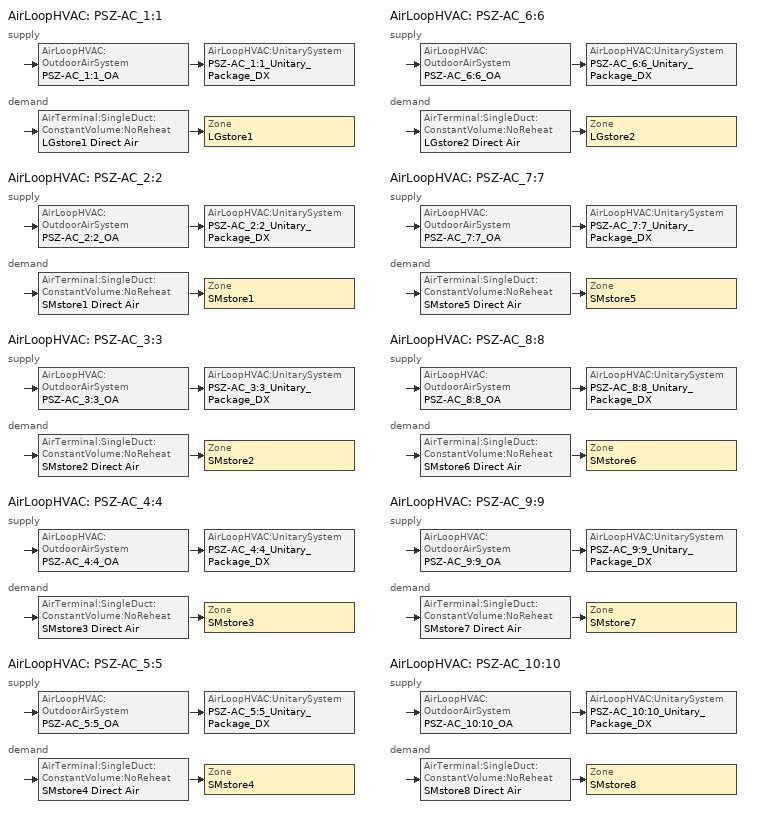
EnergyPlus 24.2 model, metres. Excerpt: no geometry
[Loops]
AirLoopHVAC 'PSZ-AC_1:1'
 supply: AirLoopHVAC:OutdoorAirSystem 'PSZ-AC_1:1_OA' > AirLoopHVAC:UnitarySystem 'PSZ-AC_1:1_Unitary_Package_DX'
 demand: AirTerminal:SingleDuct:ConstantVolume:NoReheat 'LGstore1 Direct Air' > Zone 'LGstore1'
AirLoopHVAC 'PSZ-AC_2:2'
 supply: AirLoopHVAC:OutdoorAirSystem 'PSZ-AC_2:2_OA' > AirLoopHVAC:UnitarySystem 'PSZ-AC_2:2_Unitary_Package_DX'
 demand: AirTerminal:SingleDuct:ConstantVolume:NoReheat 'SMstore1 Direct Air' > Zone 'SMstore1'
AirLoopHVAC 'PSZ-AC_3:3'
 supply: AirLoopHVAC:OutdoorAirSystem 'PSZ-AC_3:3_OA' > AirLoopHVAC:UnitarySystem 'PSZ-AC_3:3_Unitary_Package_DX'
 demand: AirTerminal:SingleDuct:ConstantVolume:NoReheat 'SMstore2 Direct Air' > Zone 'SMstore2'
AirLoopHVAC 'PSZ-AC_4:4'
 supply: AirLoopHVAC:OutdoorAirSystem 'PSZ-AC_4:4_OA' > AirLoopHVAC:UnitarySystem 'PSZ-AC_4:4_Unitary_Package_DX'
 demand: AirTerminal:SingleDuct:ConstantVolume:NoReheat 'SMstore3 Direct Air' > Zone 'SMstore3'
AirLoopHVAC 'PSZ-AC_5:5'
 supply: AirLoopHVAC:OutdoorAirSystem 'PSZ-AC_5:5_OA' > AirLoopHVAC:UnitarySystem 'PSZ-AC_5:5_Unitary_Package_DX'
 demand: AirTerminal:SingleDuct:ConstantVolume:NoReheat 'SMstore4 Direct Air' > Zone 'SMstore4'
AirLoopHVAC 'PSZ-AC_6:6'
 supply: AirLoopHVAC:OutdoorAirSystem 'PSZ-AC_6:6_OA' > AirLoopHVAC:UnitarySystem 'PSZ-AC_6:6_Unitary_Package_DX'
 demand: AirTerminal:SingleDuct:ConstantVolume:NoReheat 'LGstore2 Direct Air' > Zone 'LGstore2'
AirLoopHVAC 'PSZ-AC_7:7'
 supply: AirLoopHVAC:OutdoorAirSystem 'PSZ-AC_7:7_OA' > AirLoopHVAC:UnitarySystem 'PSZ-AC_7:7_Unitary_Package_DX'
 demand: AirTerminal:SingleDuct:ConstantVolume:NoReheat 'SMstore5 Direct Air' > Zone 'SMstore5'
AirLoopHVAC 'PSZ-AC_8:8'
 supply: AirLoopHVAC:OutdoorAirSystem 'PSZ-AC_8:8_OA' > AirLoopHVAC:UnitarySystem 'PSZ-AC_8:8_Unitary_Package_DX'
 demand: AirTerminal:SingleDuct:ConstantVolume:NoReheat 'SMstore6 Direct Air' > Zone 'SMstore6'
AirLoopHVAC 'PSZ-AC_9:9'
 supply: AirLoopHVAC:OutdoorAirSystem 'PSZ-AC_9:9_OA' > AirLoopHVAC:UnitarySystem 'PSZ-AC_9:9_Unitary_Package_DX'
 demand: AirTerminal:SingleDuct:ConstantVolume:NoReheat 'SMstore7 Direct Air' > Zone 'SMstore7'
AirLoopHVAC 'PSZ-AC_10:10'
 supply: AirLoopHVAC:OutdoorAirSystem 'PSZ-AC_10:10_OA' > AirLoopHVAC:UnitarySystem 'PSZ-AC_10:10_Unitary_Package_DX'
 demand: AirTerminal:SingleDuct:ConstantVolume:NoReheat 'SMstore8 Direct Air' > Zone 'SMstore8'
[AirLoopHVAC] Design supply air flow rate=Autosize
PSZ-AC_1:1; PSZ-AC_2:2; PSZ-AC_3:3; PSZ-AC_4:4; PSZ-AC_5:5; PSZ-AC_6:6; PSZ-AC_7:7; PSZ-AC_8:8; PSZ-AC_9:9; PSZ-AC_10:10
[AirLoopHVAC:UnitarySystem] Availability schedule=ALWAYS_ON; Control type=Load; Cooling supply air flow rate=Autosize; Cooling supply air flow rate method=SupplyAirFlowRate; Dehumidification control type=None; Dx heating coil sizing ratio=1; Fan placement=BlowThrough; Heating supply air flow rate=Autosize; Heating supply air flow rate method=SupplyAirFlowRate; Latent load control=SensibleOnlyLoadControl; Maximum supply air temperature=Autosize; Minimum supply air temperature=2; No load supply air flow rate=Autosize; No load supply air flow rate control set to low speed=No; No load supply air flow rate method=SupplyAirFlowRate; Use doas dx cooling coil=No
Name | Controlling zone or thermostat location | Cooling coil | Design specification multispeed object | Heating coil | Supply air fan operating mode schedule | Supply fan
PSZ-AC_1:1_Unitary_Package_DX | LGstore1 | PSZ-AC_1:1_Unitary_Package_CoolCoil | PSZ-AC_1:1_Unitary_Package_DX_Perf | PSZ-AC_1:1_Unitary_Package_HeatCoil | Type1_FAN_SCH | PSZ-AC_1:1_addAQ_Unitary_Package_fan
PSZ-AC_2:2_Unitary_Package_DX | SMstore1 | PSZ-AC_2:2_Unitary_Package_CoolCoil | PSZ-AC_2:2_Unitary_Package_DX_Perf | PSZ-AC_2:2_Unitary_Package_HeatCoil | Type2_FAN_SCH | PSZ-AC_2:2_addAQ_Unitary_Package_fan
PSZ-AC_3:3_Unitary_Package_DX | SMstore2 | PSZ-AC_3:3_Unitary_Package_CoolCoil | PSZ-AC_3:3_Unitary_Package_DX_Perf | PSZ-AC_3:3_Unitary_Package_HeatCoil | Type2_FAN_SCH | PSZ-AC_3:3_addAQ_Unitary_Package_fan
PSZ-AC_4:4_Unitary_Package_DX | SMstore3 | PSZ-AC_4:4_Unitary_Package_CoolCoil | PSZ-AC_4:4_Unitary_Package_DX_Perf | PSZ-AC_4:4_Unitary_Package_HeatCoil | Type2_FAN_SCH | PSZ-AC_4:4_addAQ_Unitary_Package_fan
PSZ-AC_5:5_Unitary_Package_DX | SMstore4 | PSZ-AC_5:5_Unitary_Package_CoolCoil | PSZ-AC_5:5_Unitary_Package_DX_Perf | PSZ-AC_5:5_Unitary_Package_HeatCoil | Type2_FAN_SCH | PSZ-AC_5:5_addAQ_Unitary_Package_fan
PSZ-AC_6:6_Unitary_Package_DX | LGstore2 | PSZ-AC_6:6_Unitary_Package_CoolCoil | PSZ-AC_6:6_Unitary_Package_DX_Perf | PSZ-AC_6:6_Unitary_Package_HeatCoil | Type3_FAN_SCH | PSZ-AC_6:6_addAQ_Unitary_Package_fan
PSZ-AC_7:7_Unitary_Package_DX | SMstore5 | PSZ-AC_7:7_Unitary_Package_CoolCoil | PSZ-AC_7:7_Unitary_Package_DX_Perf | PSZ-AC_7:7_Unitary_Package_HeatCoil | Type3_FAN_SCH | PSZ-AC_7:7_addAQ_Unitary_Package_fan
PSZ-AC_8:8_Unitary_Package_DX | SMstore6 | PSZ-AC_8:8_Unitary_Package_CoolCoil | PSZ-AC_8:8_Unitary_Package_DX_Perf | PSZ-AC_8:8_Unitary_Package_HeatCoil | Type3_FAN_SCH | PSZ-AC_8:8_addAQ_Unitary_Package_fan
PSZ-AC_9:9_Unitary_Package_DX | SMstore7 | PSZ-AC_9:9_Unitary_Package_CoolCoil | PSZ-AC_9:9_Unitary_Package_DX_Perf | PSZ-AC_9:9_Unitary_Package_HeatCoil | Type3_FAN_SCH | PSZ-AC_9:9_addAQ_Unitary_Package_fan
PSZ-AC_10:10_Unitary_Package_DX | SMstore8 | PSZ-AC_10:10_Unitary_Package_CoolCoil | PSZ-AC_10:10_Unitary_Package_DX_Perf | PSZ-AC_10:10_Unitary_Package_HeatCoil | Type3_FAN_SCH | PSZ-AC_10:10_addAQ_Unitary_Package_fan
[AirTerminal:SingleDuct:ConstantVolume:NoReheat] Availability schedule=ALWAYS_ON; Maximum air flow rate=Autosize
LGstore1 Direct Air; LGstore2 Direct Air; SMstore1 Direct Air; SMstore2 Direct Air; SMstore3 Direct Air; SMstore4 Direct Air; SMstore5 Direct Air; SMstore6 Direct Air; SMstore7 Direct Air; SMstore8 Direct Air
[Coil:Cooling:DX:MultiSpeed] 2017 speed 1 rated evaporator fan power per volume flow rate=0; 2017 speed 2 rated evaporator fan power per volume flow rate=0; 2023 speed 1 rated evaporator fan power per volume flow rate=934.4; 2023 speed 2 rated evaporator fan power per volume flow rate=934.4; Apply latent degradation to speeds greater than 1=No; Apply part load fraction to speeds greater than 1=No; Availability schedule=ALWAYS_ON; Basin heater setpoint temperature=2; Condenser type=AirCooled; Fuel type=Electricity; Maximum outdoor dry bulb temperature for crankcase heater operation=10; Number of speeds=2; Speed 1 energy input ratio function of flow fraction curve=PSZ-AC_Unitary_PackagecoolEIRFFF; Speed 1 energy input ratio function of temperature curve=PSZ-AC_Unitary_PackagecoolEIRFT; Speed 1 evaporative condenser effectiveness=0.9; Speed 1 gross rated sensible heat ratio=0.79866; Speed 1 part load fraction correlation curve=PSZ-AC_Unitary_PackagecoolPLR; Speed 1 rated waste heat fraction of power input=0.2; Speed 1 total cooling capacity function of flow fraction curve=PSZ-AC_Unitary_PackagecoolFFF; Speed 1 total cooling capacity function of temperature curve=PSZ-AC_Unitary_PackagecoolCapFT; Speed 2 energy input ratio function of flow fraction curve=PSZ-AC_Unitary_PackagecoolEIRFFF; Speed 2 energy input ratio function of temperature curve=PSZ-AC_Unitary_PackagecoolEIRFT; Speed 2 evaporative condenser effectiveness=0.9; Speed 2 gross rated sensible heat ratio=0.79866; Speed 2 part load fraction correlation curve=PSZ-AC_Unitary_PackagecoolPLR; Speed 2 rated waste heat fraction of power input=0.2; Speed 2 total cooling capacity function of flow fraction curve=PSZ-AC_Unitary_PackagecoolFFF; Speed 2 total cooling capacity function of temperature curve=PSZ-AC_Unitary_PackagecoolCapFT
Name | Speed 1 gross rated cooling cop | Speed 1 gross rated total cooling capacity | Speed 1 rated air flow rate | Speed 2 gross rated cooling cop | Speed 2 gross rated total cooling capacity | Speed 2 rated air flow rate
PSZ-AC_1:1_Unitary_Package_CoolCoil | 3.79883 | 15845 | 1.27626 | 3.79883 | 31690.01 | 1.91439
PSZ-AC_2:2_Unitary_Package_CoolCoil | 4.11713 | 8832.51 | 0.711427 | 4.11713 | 17665.02 | 1.06714
PSZ-AC_3:3_Unitary_Package_CoolCoil | 4.11713 | 8954.145 | 0.721227 | 4.11713 | 17908.29 | 1.08184
PSZ-AC_4:4_Unitary_Package_CoolCoil | 4.11713 | 8955.875 | 0.721367 | 4.11713 | 17911.75 | 1.08205
PSZ-AC_5:5_Unitary_Package_CoolCoil | 4.11713 | 8827.015 | 0.710987 | 4.11713 | 17654.03 | 1.06648
PSZ-AC_6:6_Unitary_Package_CoolCoil | 3.79883 | 14944.8 | 1.20375 | 3.79883 | 29889.65 | 1.80563
PSZ-AC_7:7_Unitary_Package_CoolCoil | 4.11713 | 7680.615 | 0.618647 | 4.11713 | 15361.23 | 0.92797
PSZ-AC_8:8_Unitary_Package_CoolCoil | 4.11713 | 7596.365 | 0.61186 | 4.11713 | 15192.73 | 0.91779
PSZ-AC_9:9_Unitary_Package_CoolCoil | 4.11713 | 7492.845 | 0.603527 | 4.11713 | 14985.69 | 0.90529
PSZ-AC_10:10_Unitary_Package_CoolCoil | 4.11713 | 7526.83 | 0.60626 | 4.11713 | 15053.66 | 0.90939
[Coil:Heating:Fuel] Availability schedule=ALWAYS_ON; Burner efficiency=0.81; Fuel type=NaturalGas; Nominal capacity=Autosize
PSZ-AC_1:1_Unitary_Package_HeatCoil; PSZ-AC_2:2_Unitary_Package_HeatCoil; PSZ-AC_3:3_Unitary_Package_HeatCoil; PSZ-AC_4:4_Unitary_Package_HeatCoil; PSZ-AC_5:5_Unitary_Package_HeatCoil; PSZ-AC_6:6_Unitary_Package_HeatCoil; PSZ-AC_7:7_Unitary_Package_HeatCoil; PSZ-AC_8:8_Unitary_Package_HeatCoil; PSZ-AC_9:9_Unitary_Package_HeatCoil; PSZ-AC_10:10_Unitary_Package_HeatCoil
[Controller:OutdoorAir] Economizer control action type=ModulateFlow; Economizer maximum limit dry bulb temperature=28; Economizer maximum limit enthalpy=64000; Economizer minimum limit dry bulb temperature=0; Lockout type=LockoutWithHeating; Maximum fraction of outdoor air schedule=SZ_system_OA_Max_Frac_SCH; Maximum outdoor air flow rate=Autosize; Minimum limit type=FixedMinimum; Minimum outdoor air flow rate=Autosize
Name | Economizer control type | Minimum outdoor air schedule
PSZ-AC_1:1_OA_Controller; PSZ-AC_2:2_OA_Controller | DifferentialDryBulb | Type1_MinOA_MotorizedDamper_SCH
PSZ-AC_3:3_OA_Controller; PSZ-AC_4:4_OA_Controller; PSZ-AC_5:5_OA_Controller | DifferentialDryBulb | Type2_MinOA_MotorizedDamper_SCH
PSZ-AC_6:6_OA_Controller | DifferentialDryBulb | Type3_MinOA_MotorizedDamper_SCH
PSZ-AC_7:7_OA_Controller; PSZ-AC_8:8_OA_Controller; PSZ-AC_9:9_OA_Controller; PSZ-AC_10:10_OA_Controller | NoEconomizer | Type3_MinOA_MotorizedDamper_SCH
[DesignSpecification:OutdoorAir] Outdoor air flow per zone floor area=0.00118103; Outdoor air method=Flow/Area
SZ DSOA LGstore1; SZ DSOA LGstore2; SZ DSOA SMstore1; SZ DSOA SMstore2; SZ DSOA SMstore3; SZ DSOA SMstore4; SZ DSOA SMstore5; SZ DSOA SMstore6; SZ DSOA SMstore7; SZ DSOA SMstore8
[EnergyManagementSystem:InternalVariable] Internal data type=Zone Floor Area
Name | Internal data index key
LGSTORE1_Area | LGSTORE1
LGSTORE2_Area | LGSTORE2
SMSTORE1_Area | SMSTORE1
SMSTORE2_Area | SMSTORE2
SMSTORE3_Area | SMSTORE3
SMSTORE4_Area | SMSTORE4
SMSTORE5_Area | SMSTORE5
SMSTORE6_Area | SMSTORE6
SMSTORE7_Area | SMSTORE7
SMSTORE8_Area | SMSTORE8
[EnergyManagementSystem:Sensor]
Name | Output variable or output meter index key | Output variable or output meter
LGSTORE1_LSr | LGSTORE1 | Zone Lights Electricity Rate
LGSTORE1_Occ_Sensor | LGSTORE1 | People Occupant Count
LGSTORE2_LSr | LGSTORE2 | Zone Lights Electricity Rate
LGSTORE2_Occ_Sensor | LGSTORE2 | People Occupant Count
SMSTORE1_LSr | SMSTORE1 | Zone Lights Electricity Rate
SMSTORE1_Occ_Sensor | SMSTORE1 | People Occupant Count
SMSTORE2_LSr | SMSTORE2 | Zone Lights Electricity Rate
SMSTORE2_Occ_Sensor | SMSTORE2 | People Occupant Count
SMSTORE3_LSr | SMSTORE3 | Zone Lights Electricity Rate
SMSTORE3_Occ_Sensor | SMSTORE3 | People Occupant Count
SMSTORE4_LSr | SMSTORE4 | Zone Lights Electricity Rate
SMSTORE4_Occ_Sensor | SMSTORE4 | People Occupant Count
SMSTORE5_LSr | SMSTORE5 | Zone Lights Electricity Rate
SMSTORE5_Occ_Sensor | SMSTORE5 | People Occupant Count
SMSTORE6_LSr | SMSTORE6 | Zone Lights Electricity Rate
SMSTORE6_Occ_Sensor | SMSTORE6 | People Occupant Count
SMSTORE7_LSr | SMSTORE7 | Zone Lights Electricity Rate
SMSTORE7_Occ_Sensor | SMSTORE7 | People Occupant Count
SMSTORE8_LSr | SMSTORE8 | Zone Lights Electricity Rate
SMSTORE8_Occ_Sensor | SMSTORE8 | People Occupant Count
[Fan:SystemModel] Design electric power consumption=Autosize; Design maximum air flow rate=Autosize; Design power sizing method=TotalEfficiencyAndPressure; Design pressure rise=622.5; Electric power minimum flow rate fraction=1; End use subcategory=General; Motor in air stream fraction=1; Night ventilation mode pressure rise=622.5; Speed control method=Discrete
Name | Availability schedule | Fan total efficiency | Motor efficiency | Night ventilation mode flow fraction | Number of speeds | Speed electric power fraction 1 | Speed flow fraction 1 | Speed electric power fraction 2 | Speed flow fraction 2
PSZ-AC_1:1_addAQ_Unitary_Package_fan | Type1_FAN_SCH | 0.58175 | 0.895 | 1 | 2 | 0.4 | 0.66 | 1 | 1
PSZ-AC_2:2_addAQ_Unitary_Package_fan | Type1_FAN_SCH | 0.56225 | 0.865 |  | 1 | 1 | 1
PSZ-AC_3:3_addAQ_Unitary_Package_fan; PSZ-AC_4:4_addAQ_Unitary_Package_fan; PSZ-AC_5:5_addAQ_Unitary_Package_fan | Type2_FAN_SCH | 0.56225 | 0.865 |  | 1 | 1 | 1
PSZ-AC_6:6_addAQ_Unitary_Package_fan | Type3_FAN_SCH | 0.58175 | 0.895 |  | 2 | 0.4 | 0.66 | 1 | 1
PSZ-AC_7:7_addAQ_Unitary_Package_fan; PSZ-AC_8:8_addAQ_Unitary_Package_fan; PSZ-AC_9:9_addAQ_Unitary_Package_fan; PSZ-AC_10:10_addAQ_Unitary_Package_fan | Type3_FAN_SCH | 0.56225 | 0.865 |  | 1 | 1 | 1
[SetpointManager:MixedAir] Control variable=Temperature
Name | Setpoint node or nodelist
PSZ-AC_1:1_OAMixed Air Temp Manager | PSZ-AC_1:1_OA-PSZ-AC_1:1_Unitary_PackageNode
PSZ-AC_2:2_OAMixed Air Temp Manager | PSZ-AC_2:2_OA-PSZ-AC_2:2_Unitary_PackageNode
PSZ-AC_3:3_OAMixed Air Temp Manager | PSZ-AC_3:3_OA-PSZ-AC_3:3_Unitary_PackageNode
PSZ-AC_4:4_OAMixed Air Temp Manager | PSZ-AC_4:4_OA-PSZ-AC_4:4_Unitary_PackageNode
PSZ-AC_5:5_OAMixed Air Temp Manager | PSZ-AC_5:5_OA-PSZ-AC_5:5_Unitary_PackageNode
PSZ-AC_6:6_OAMixed Air Temp Manager | PSZ-AC_6:6_OA-PSZ-AC_6:6_Unitary_PackageNode
PSZ-AC_7:7_OAMixed Air Temp Manager | PSZ-AC_7:7_OA-PSZ-AC_7:7_Unitary_PackageNode
PSZ-AC_8:8_OAMixed Air Temp Manager | PSZ-AC_8:8_OA-PSZ-AC_8:8_Unitary_PackageNode
PSZ-AC_9:9_OAMixed Air Temp Manager | PSZ-AC_9:9_OA-PSZ-AC_9:9_Unitary_PackageNode
PSZ-AC_10:10_OAMixed Air Temp Manager | PSZ-AC_10:10_OA-PSZ-AC_10:10_Unitary_PackageNode
[SetpointManager:SingleZone:Cooling] Control variable=Temperature; Minimum supply air temperature=10
Name | Control zone | Maximum supply air temperature | Setpoint node or nodelist
SupAirTemp MngrLGstore1 - Clg | LGstore1 | 48.88 | PSZ-AC_1:1 Supply Equipment Outlet Node
SupAirTemp MngrLGstore2 - Clg | LGstore2 | 48.89 | PSZ-AC_6:6 Supply Equipment Outlet Node
SupAirTemp MngrSMstore1 - Clg | SMstore1 | 48.89 | PSZ-AC_2:2 Supply Equipment Outlet Node
SupAirTemp MngrSMstore2 - Clg | SMstore2 | 48.89 | PSZ-AC_3:3 Supply Equipment Outlet Node
SupAirTemp MngrSMstore3 - Clg | SMstore3 | 48.89 | PSZ-AC_4:4 Supply Equipment Outlet Node
SupAirTemp MngrSMstore4 - Clg | SMstore4 | 48.89 | PSZ-AC_5:5 Supply Equipment Outlet Node
SupAirTemp MngrSMstore5 - Clg | SMstore5 | 48.89 | PSZ-AC_7:7 Supply Equipment Outlet Node
SupAirTemp MngrSMstore6 - Clg | SMstore6 | 48.89 | PSZ-AC_8:8 Supply Equipment Outlet Node
SupAirTemp MngrSMstore7 - Clg | SMstore7 | 48.89 | PSZ-AC_9:9 Supply Equipment Outlet Node
SupAirTemp MngrSMstore8 - Clg | SMstore8 | 48.89 | PSZ-AC_10:10 Supply Equipment Outlet Node
[SetpointManager:SingleZone:Heating] Control variable=Temperature; Minimum supply air temperature=10
Name | Control zone | Maximum supply air temperature | Setpoint node or nodelist
SupAirTemp MngrLGstore1 - Htg | LGstore1 | 48.88 | PSZ-AC_1:1_Unitary_PackageCoolCoil air inlet
SupAirTemp MngrLGstore2 - Htg | LGstore2 | 48.89 | PSZ-AC_6:6_Unitary_PackageCoolCoil air inlet
SupAirTemp MngrSMstore1 - Htg | SMstore1 | 48.89 | PSZ-AC_2:2_Unitary_PackageCoolCoil air inlet
SupAirTemp MngrSMstore2 - Htg | SMstore2 | 48.89 | PSZ-AC_3:3_Unitary_PackageCoolCoil air inlet
SupAirTemp MngrSMstore3 - Htg | SMstore3 | 48.89 | PSZ-AC_4:4_Unitary_PackageCoolCoil air inlet
SupAirTemp MngrSMstore4 - Htg | SMstore4 | 48.89 | PSZ-AC_5:5_Unitary_PackageCoolCoil air inlet
SupAirTemp MngrSMstore5 - Htg | SMstore5 | 48.89 | PSZ-AC_7:7_Unitary_PackageCoolCoil air inlet
SupAirTemp MngrSMstore6 - Htg | SMstore6 | 48.89 | PSZ-AC_8:8_Unitary_PackageCoolCoil air inlet
SupAirTemp MngrSMstore7 - Htg | SMstore7 | 48.89 | PSZ-AC_9:9_Unitary_PackageCoolCoil air inlet
SupAirTemp MngrSMstore8 - Htg | SMstore8 | 48.89 | PSZ-AC_10:10_Unitary_PackageCoolCoil air inlet
[Sizing:System] 100 outdoor air in cooling=No; 100 outdoor air in heating=No; Central cooling capacity control method=OnOff; Central cooling design supply air humidity ratio=0.0085; Central cooling design supply air temperature=12.8; Central heating design supply air humidity ratio=0.008; Central heating design supply air temperature=40; Central heating maximum system air flow ratio=1; Cooling design capacity=Autosize; Cooling design capacity method=CoolingDesignCapacity; Cooling supply air flow rate=0; Cooling supply air flow rate method=DesignDay; Design outdoor air flow rate=Autosize; Heating design capacity=Autosize; Heating design capacity method=HeatingDesignCapacity; Heating supply air flow rate=0; Heating supply air flow rate method=DesignDay; Precool design humidity ratio=0.008; Precool design temperature=12.8; Preheat design humidity ratio=0.008; Preheat design temperature=7; System outdoor air method=ZoneSum; Type of load to size on=Sensible; Type of zone sum to use=Coincident; Zone maximum outdoor air fraction=1
PSZ-AC_1:1; PSZ-AC_2:2; PSZ-AC_3:3; PSZ-AC_4:4; PSZ-AC_5:5; PSZ-AC_6:6; PSZ-AC_7:7; PSZ-AC_8:8; PSZ-AC_9:9; PSZ-AC_10:10
[Sizing:Zone] Account for dedicated outdoor air system=No; Cooling design air flow method=DesignDay; Cooling design air flow rate=0; Cooling minimum air flow=0; Cooling minimum air flow fraction=0; Dedicated outdoor air high setpoint temperature for design=Autosize; Dedicated outdoor air low setpoint temperature for design=Autosize; Dedicated outdoor air system control strategy=NeutralSupplyAir; Heating design air flow method=DesignDay; Heating design air flow rate=0; Zone cooling design supply air humidity ratio=0.007; Zone cooling design supply air temperature=12.8; Zone cooling design supply air temperature input method=SupplyAirTemperature; Zone heating design supply air humidity ratio=0.008; Zone heating design supply air temperature=40; Zone heating design supply air temperature input method=SupplyAirTemperature
Name | Design specification outdoor air object
LGstore1 | SZ DSOA LGstore1
SMstore1 | SZ DSOA SMstore1
SMstore2 | SZ DSOA SMstore2
SMstore3 | SZ DSOA SMstore3
SMstore4 | SZ DSOA SMstore4
LGstore2 | SZ DSOA LGstore2
SMstore5 | SZ DSOA SMstore5
SMstore6 | SZ DSOA SMstore6
SMstore7 | SZ DSOA SMstore7
SMstore8 | SZ DSOA SMstore8
[ThermostatSetpoint:DualSetpoint]
Name | Cooling setpoint temperature schedule | Heating setpoint temperature schedule
LGstore1 DualSPSched; SMstore1 DualSPSched | Type1_CLGSETP_SCH_NO_OPTIMUM | Type1_HTGSETP_SCH_NO_OPTIMUM
LGstore2 DualSPSched; SMstore5 DualSPSched; SMstore6 DualSPSched; SMstore7 DualSPSched; SMstore8 DualSPSched | Type3_CLGSETP_SCH_NO_OPTIMUM | Type3_HTGSETP_SCH_NO_OPTIMUM
SMstore2 DualSPSched; SMstore3 DualSPSched; SMstore4 DualSPSched | Type2_CLGSETP_SCH_NO_OPTIMUM | Type2_HTGSETP_SCH_NO_OPTIMUM
[UnitarySystemPerformance:Multispeed] Heating speed supply air flow ratio 1=1; Cooling speed supply air flow ratio 2=1; Heating speed supply air flow ratio 2=1; Number of speeds for cooling=2; Number of speeds for heating=2; Single mode operation=No
Name | Cooling speed supply air flow ratio 1 | No load supply air flow rate ratio
PSZ-AC_1:1_Unitary_Package_DX_Perf; PSZ-AC_6:6_Unitary_Package_DX_Perf | 0.66 | 0.66
PSZ-AC_2:2_Unitary_Package_DX_Perf; PSZ-AC_3:3_Unitary_Package_DX_Perf; PSZ-AC_4:4_Unitary_Package_DX_Perf; PSZ-AC_5:5_Unitary_Package_DX_Perf; PSZ-AC_7:7_Unitary_Package_DX_Perf; PSZ-AC_8:8_Unitary_Package_DX_Perf; PSZ-AC_9:9_Unitary_Package_DX_Perf; PSZ-AC_10:10_Unitary_Package_DX_Perf | 1 | 1
[WaterHeater:Mixed] Ambient temperature indicator=Zone; Deadband temperature difference=2; Heater control type=Cycle; Heater fuel type=Electricity; Heater maximum capacity=11722.84; Heater minimum capacity=0; Heater thermal efficiency=1; Maximum temperature limit=82.2222; Off cycle loss coefficient to ambient temperature=1.20598; Off cycle parasitic fuel consumption rate=173; Off cycle parasitic fuel type=Electricity; Off cycle parasitic heat fraction to tank=0; On cycle loss coefficient to ambient temperature=1.20598; On cycle parasitic fuel consumption rate=173; Peak use flow rate=1.89e-06; Setpoint temperature schedule=Hot Water Setpoint Temp Schedule; Tank volume=0.1514
Name | Ambient temperature zone | Use flow rate fraction schedule
Gas Tank1 | LGstore1 | Type1_SWH_SCH
Gas Tank2 | SMstore1 | Type1_SWH_SCH
Gas Tank3 | SMstore2 | Type2_SWH_SCH
Gas Tank4 | SMstore3 | Type2_SWH_SCH
Gas Tank5 | LGstore2 | Type3_SWH_SCH
Gas Tank6 | SMstore5 | Type3_SWH_SCH
Gas Tank7 | SMstore6 | Type3_SWH_SCH
[ZoneControl:Thermostat] Control type schedule=Dual Zone Control Type Sched
Name | Zone or zonelist | Control 1
LGstore1 Thermostat | LGstore1 | LGstore1 DualSPSched
LGstore2 Thermostat | LGstore2 | LGstore2 DualSPSched
SMstore1 Thermostat | SMstore1 | SMstore1 DualSPSched
SMstore2 Thermostat | SMstore2 | SMstore2 DualSPSched
SMstore3 Thermostat | SMstore3 | SMstore3 DualSPSched
SMstore4 Thermostat | SMstore4 | SMstore4 DualSPSched
SMstore5 Thermostat | SMstore5 | SMstore5 DualSPSched
SMstore6 Thermostat | SMstore6 | SMstore6 DualSPSched
SMstore7 Thermostat | SMstore7 | SMstore7 DualSPSched
SMstore8 Thermostat | SMstore8 | SMstore8 DualSPSched
[Zone equipment]
LGstore1: LGstore1 Direct Air
LGstore2: LGstore2 Direct Air
SMstore1: SMstore1 Direct Air
SMstore2: SMstore2 Direct Air
SMstore3: SMstore3 Direct Air
SMstore4: SMstore4 Direct Air
SMstore5: SMstore5 Direct Air
SMstore6: SMstore6 Direct Air
SMstore7: SMstore7 Direct Air
SMstore8: SMstore8 Direct Air
[Curve:Biquadratic] Maximum value of x=23.88889; Maximum value of y=46.11111; Minimum value of x=12.77778; Minimum value of y=21.11111
Name | Coefficient1 constant | Coefficient2 x | Coefficient3 x 2 | Coefficient4 y | Coefficient5 y 2 | Coefficient6 x y
PSZ-AC_Unitary_PackagecoolCapFT | 0.766956 | 0.0107756 | -4.14703e-05 | 0.00134961 | -0.000261144 | 0.000457488
PSZ-AC_Unitary_PackagecoolEIRFT | 0.297145 | 0.0430933 | -0.000748766 | 0.00597727 | 0.000482112 | -0.000956448
[Curve:Quadratic]
Name | Maximum value of x | Minimum value of x | Coefficient1 constant | Coefficient2 x | Coefficient3 x 2
PSZ-AC_Unitary_PackagecoolEIRFFF | 1.5 | 0.5 | 1.156 | -0.1816 | 0.0256
PSZ-AC_Unitary_PackagecoolFFF | 1.5 | 0.5 | 0.8 | 0.2 | 0
PSZ-AC_Unitary_PackagecoolPLR | 1 | 0 | 0.75 | 0.25 | 0
[Schedule:Compact]
ALWAYS_ON: Through: 12/31, For: AllDays, Until: 24:00, 1
Dual Zone Control Type Sched: Through: 12/31, For: AllDays, Until: 24:00, 4
Hot Water Setpoint Temp Schedule: THROUGH: 12/31, FOR: AllDays, UNTIL: 24:00, 60
Type1_CLGSETP_SCH_NO_OPTIMUM: Through: 12/31, For: SummerDesignDay, Until: 08:00, 29.44, Until: 09:00, 26.67, Until: 23:00, 23.89, Until: 24:00, 23.89, For: Monday Tuesday Wednesday Thursday, Until: 08:00, 29.44, Until: 09:00, 23.89, Until: 23:00, 23.89, Until: 24:00, 23.89, For WinterDesignDay, Until: 24:00, 29.44, For: Friday Saturday, Until: 01:00, 23.89, Until: 08:00, 29.44, Until: 09:00, 23.89, Until: 23:00, 23.89, Until: 24:00, 23.89, For: Sunday Holidays AllOtherDays, Until:  8:00, 29.44, Until:  8:00, 26.67, Until: 23:00, 23.89, Until: 24:00, 23.89
Type1_FAN_SCH: Through: 12/31, For: Monday Tuesday Wednesday Thursday SummerDesignDay, Until: 08:00, 0, Until: 23:00, 1, Until: 24:00, 1, For: Friday Saturday WinterDesignDay, Until: 01:00, 1, Until: 08:00, 0, Until: 22:00, 1, Until: 24:00, 1, For: Sunday Holidays AllOtherDays, Until: 08:00, 0, Until: 23:00, 1, Until: 24:00, 1
Type1_HTGSETP_SCH_NO_OPTIMUM: Through: 12/31, For: WinterDesignDay, Until: 01:00, 21.11, Until: 08:00, 15.56, Until: 09:00, 18.33, Until: 23:00, 21.11, Until: 24:00, 21.11, For: Monday Tuesday Wednesday Thursday, Until: 01:00, 21.11, Until: 08:00, 15.56, Until: 09:00, 21.11, Until: 23:00, 21.11, Until: 24:00, 21.11, For SummerDesignDay, Until: 24:00, 15.56, For: Friday Saturday, Until: 08:00, 15.56, Until: 09:00, 21.11, Until: 23:00, 21.11, Until: 24:00, 21.11, For: Sunday Holidays AllOtherDays, Until:  8:00, 15.56, Until:  9:00, 21.11, Until: 23:00, 21.11, Until: 24:00, 21.11
Type1_MinOA_MotorizedDamper_SCH: Through: 12/31, For: Monday Tuesday Wednesday Thursday SummerDesignDay, Until: 09:00, 0, Until: 23:00, 1, Until: 24:00, 1, For: Friday Saturday WinterDesignDay, Until: 01:00, 1, Until: 09:00, 0, Until: 22:00, 1, Until: 24:00, 1, For: Sunday Holidays AllOtherDays, Until: 09:00, 0, Until: 23:00, 1, Until: 24:00, 1
Type1_SWH_SCH: Through: 12/31, For: Monday Tuesday Wednesday Thursday SummerDesignDay, Until: 01:00, 0, Until: 03:00, 0, Until: 07:00, 0, Until: 09:00, 0.04, Until: 10:00, 0.15, Until: 11:00, 0.23, Until: 12:00, 0.32, Until: 13:00, 0.41, Until: 14:00, 0.62, Until: 15:00, 0.6, Until: 16:00, 0.55, Until: 17:00, 0.45, Until: 18:00, 0.5, Until: 19:00, 0.46, Until: 20:00, 0.47, Until: 21:00, 0.34, Until: 22:00, 0.33, Until: 23:00, 0.23, Until: 24:00, 0.13, For: Friday Saturday WinterDesignDay, Until: 01:00, 0.13, Until: 02:00, 0, Until: 03:00, 0, Until: 07:00, 0, Until: 08:00, 0, Until: 09:00, 0, Until: 10:00, 0.2, Until: 11:00, 0.23, Until: 12:00, 0.32, Until: 13:00, 0.41, Until: 14:00, 0.65, Until: 15:00, 0.6, Until: 16:00, 0.55, Until: 17:00, 0.45, Until: 18:00, 0.5, Until: 19:00, 0.46, Until: 20:00, 0.47, Until: 21:00, 0.34, Until: 22:00, 0.33, Until: 23:00, 0.23, Until: 24:00, 0.13, For: Sunday Holidays AllOtherDays, Until: 01:00, 0, Until: 03:00, 0, Until: 07:00, 0, Until: 08:00, 0, Until: 09:00, 0.1, Until: 10:00, 0.14, Until: 11:00, 0.29, Until: 12:00, 0.31, Until: 14:00, 0.36, Until: 15:00, 0.34, Until: 16:00, 0.35, Until: 17:00, 0.37, Until: 18:00, 0.34, Until: 19:00, 0.25, Until: 20:00, 0.27, Until: 21:00, 0.21, Until: 22:00, 0.16, Until: 23:00, 0.16, Until: 24:00, 0.1
Type2_CLGSETP_SCH_NO_OPTIMUM: Through: 12/31, For: SummerDesignDay, Until: 07:00, 29.44, Until: 08:00, 26.67, Until: 20:00, 23.89, Until: 24:00, 29.44, For: Weekdays, Until: 07:00, 29.44, Until: 08:00, 23.89, Until: 20:00, 23.89, Until: 24:00, 29.44, For WinterDesignDay, Until: 24:00, 29.44, For: Saturday, Until: 07:00, 29.44, Until: 08:00, 23.89, Until: 18:00, 23.89, Until: 24:00, 29.44, For: Sunday Holidays AllOtherDays, Until:  8:00, 29.44, Until:  9:00, 23.89, Until: 17:00, 23.89, Until: 24:00, 29.44
Type2_FAN_SCH: Through: 12/31, For: Weekdays SummerDesignDay, Until: 07:00, 0, Until: 21:00, 1, Until: 24:00, 0, For: Saturday WinterDesignDay, Until: 07:00, 0, Until: 19:00, 1, Until: 24:00, 0, For: Sunday Holidays AllOtherDays, Until: 08:00, 0, Until: 18:00, 1, Until: 24:00, 0
Type2_HTGSETP_SCH_NO_OPTIMUM: Through: 12/31, For: WinterDesignDay, Until: 07:00, 15.56, Until: 08:00, 18.33, Until: 21:00, 21.11, Until: 24:00, 15.56, For: Weekdays, Until: 07:00, 15.56, Until: 08:00, 21.11, Until: 21:00, 21.11, Until: 24:00, 15.56, For SummerDesignDay, Until: 24:00, 15.56, For: Saturday, Until: 07:00, 15.56, Until: 08:00, 21.11, Until: 19:00, 21.11, Until: 24:00, 15.56, For: Sunday Holidays AllOtherDays, Until:  8:00, 15.56, Until:  9:00, 21.11, Until: 18:00, 21.11, Until: 24:00, 15.56
Type2_MinOA_MotorizedDamper_SCH; Type3_FAN_SCH: Through: 12/31, For: Weekdays SummerDesignDay, Until: 08:00, 0, Until: 21:00, 1, Until: 24:00, 0, For: Saturday WinterDesignDay, Until: 08:00, 0, Until: 19:00, 1, Until: 24:00, 0, For: Sunday Holidays AllOtherDays, Until: 09:00, 0, Until: 18:00, 1, Until: 24:00, 0
Type2_SWH_SCH: Through: 12/31, For: Weekdays SummerDesignDay, Until: 01:00, 0, Until: 03:00, 0, Until: 08:00, 0, Until: 09:00, 0.15, Until: 10:00, 0.23, Until: 11:00, 0.32, Until: 12:00, 0.41, Until: 13:00, 0.57, Until: 14:00, 0.62, Until: 15:00, 0.61, Until: 16:00, 0.5, Until: 17:00, 0.45, Until: 18:00, 0.46, Until: 19:00, 0.47, Until: 20:00, 0.42, Until: 21:00, 0.34, Until: 22:00, 0, Until: 23:00, 0, Until: 24:00, 0, For: Saturday WinterDesignDay, Until: 01:00, 0, Until: 02:00, 0, Until: 03:00, 0, Until: 07:00, 0, Until: 08:00, 0, Until: 09:00, 0.2, Until: 10:00, 0.24, Until: 11:00, 0.27, Until: 12:00, 0.42, Until: 13:00, 0.54, Until: 14:00, 0.62, Until: 15:00, 0.6, Until: 16:00, 0.5, Until: 17:00, 0.48, Until: 18:00, 0.47, Until: 19:00, 0.34, Until: 20:00, 0, Until: 21:00, 0, Until: 22:00, 0, Until: 23:00, 0, Until: 24:00, 0, For: Sunday Holidays AllOtherDays, Until: 01:00, 0, Until: 03:00, 0, Until: 07:00, 0, Until: 08:00, 0, Until: 09:00, 0, Until: 10:00, 0.12, Until: 11:00, 0.14, Until: 12:00, 0.29, Until: 13:00, 0.33, Until: 14:00, 0.4, Until: 15:00, 0.36, Until: 16:00, 0.37, Until: 17:00, 0.35, Until: 18:00, 0.37, Until: 19:00, 0, Until: 21:00, 0, Until: 22:00, 0, Until: 23:00, 0, Until: 24:00, 0
Type3_CLGSETP_SCH_NO_OPTIMUM: Through: 12/31, For: SummerDesignDay, Until: 08:00, 29.44, Until: 09:00, 26.67, Until: 21:00, 23.89, Until: 24:00, 29.44, For: Weekdays, Until: 08:00, 29.44, Until: 09:00, 23.89, Until: 21:00, 23.89, Until: 24:00, 29.44, For WinterDesignDay, Until: 24:00, 29.44, For: Saturday, Until: 08:00, 29.44, Until: 09:00, 23.89, Until: 18:00, 23.89, Until: 24:00, 29.44, For: Sunday Holidays AllOtherDays, Until:  9:00, 29.44, Until: 10:00, 23.89, Until: 17:00, 23.89, Until: 24:00, 29.44
Type3_HTGSETP_SCH_NO_OPTIMUM: Through: 12/31, For: WinterDesignDay, Until: 08:00, 15.56, Until: 09:00, 18.33, Until: 21:00, 21.11, Until: 24:00, 15.56, For: Weekdays, Until: 08:00, 15.56, Until: 09:00, 21.11, Until: 21:00, 21.11, Until: 24:00, 15.56, For SummerDesignDay, Until: 24:00, 15.56, For: Saturday, Until: 08:00, 15.56, Until: 09:00, 21.11, Until: 19:00, 21.11, Until: 24:00, 15.56, For: Sunday Holidays AllOtherDays, Until:  9:00, 15.56, Until: 10:00, 21.11, Until: 18:00, 21.11, Until: 24:00, 15.56
Type3_MinOA_MotorizedDamper_SCH: Through: 12/31, For: Weekdays SummerDesignDay, Until: 09:00, 0, Until: 21:00, 1, Until: 24:00, 0, For: Saturday WinterDesignDay, Until: 09:00, 0, Until: 19:00, 1, Until: 24:00, 0, For: Sunday Holidays AllOtherDays, Until: 10:00, 0, Until: 18:00, 1, Until: 24:00, 0
Type3_SWH_SCH: Through: 12/31, For: Weekdays SummerDesignDay, Until: 01:00, 0, Until: 03:00, 0, Until: 07:00, 0, Until: 09:00, 0, Until: 10:00, 0.15, Until: 11:00, 0.25, Until: 12:00, 0.41, Until: 13:00, 0.57, Until: 14:00, 0.62, Until: 15:00, 0.61, Until: 16:00, 0.5, Until: 17:00, 0.45, Until: 18:00, 0.46, Until: 19:00, 0.47, Until: 20:00, 0.42, Until: 21:00, 0.34, Until: 22:00, 0, Until: 23:00, 0, Until: 24:00, 0, For: Saturday WinterDesignDay, Until: 01:00, 0, Until: 02:00, 0, Until: 03:00, 0, Until: 07:00, 0, Until: 08:00, 0, Until: 09:00, 0, Until: 10:00, 0.2, Until: 11:00, 0.27, Until: 12:00, 0.42, Until: 13:00, 0.54, Until: 14:00, 0.59, Until: 15:00, 0.6, Until: 16:00, 0.49, Until: 17:00, 0.48, Until: 18:00, 0.47, Until: 19:00, 0.46, Until: 20:00, 0, Until: 21:00, 0, Until: 22:00, 0, Until: 23:00, 0, Until: 24:00, 0, For: Sunday Holidays AllOtherDays, Until: 01:00, 0, Until: 03:00, 0, Until: 07:00, 0, Until: 08:00, 0, Until: 09:00, 0, Until: 10:00, 0, Until: 11:00, 0.12, Until: 12:00, 0.29, Until: 13:00, 0.31, Until: 15:00, 0.36, Until: 16:00, 0.34, Until: 17:00, 0.35, Until: 18:00, 0.37, Until: 19:00, 0, Until: 20:00, 0, Until: 22:00, 0, Until: 23:00, 0, Until: 24:00, 0
[Schedule:Constant]
SZ_system_OA_Max_Frac_SCH: Hourly value=0.75
